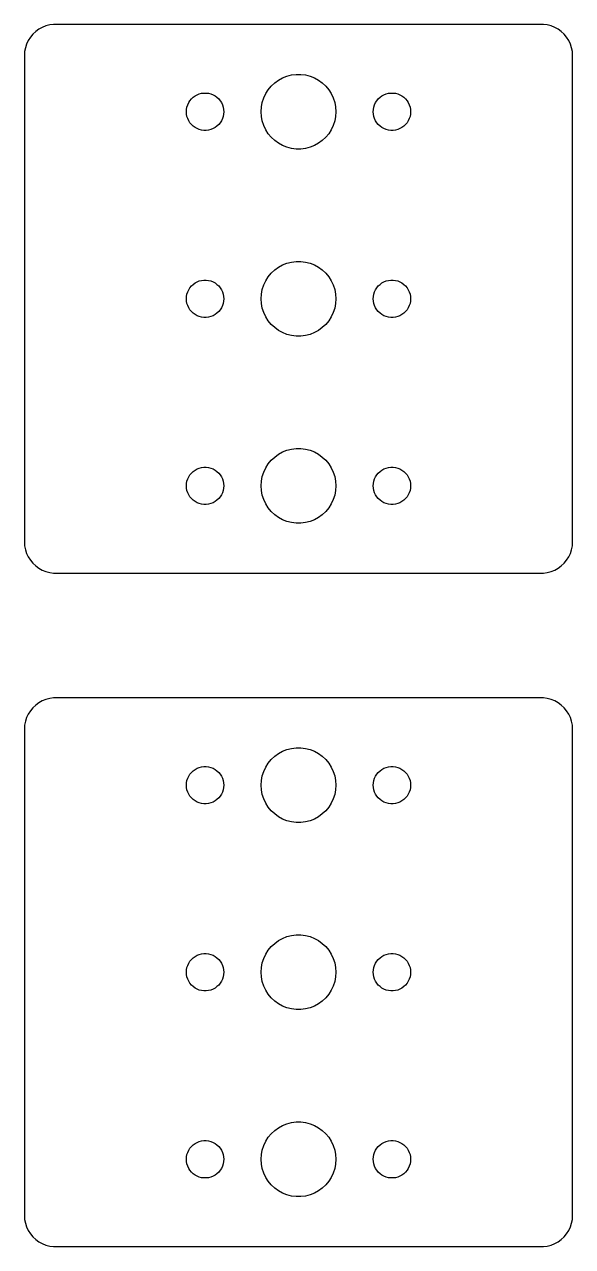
# Model space of a CAD drawing. Header units: metres. Extents: x -22 to 22, y -22 to 724.
# Drawn here: x -22 to 22, y 140 to 238 of the extents above; entities that cross this region are included whole.
import ezdxf

# ---------------------------------------------------------------- set-up
doc = ezdxf.new("R2010")
doc.units = ezdxf.units.M

msp = doc.modelspace()

# ---------------------------------------------------------------- linework, layer by layer
for p, q in [((-21.3224, 237.211), (-21.5225, 236.969)), ((-21.0936, 237.426), (-21.3224, 237.211)), ((-20.8396, 237.611), (-21.0936, 237.426)), ((-20.5644, 237.762), (-20.8396, 237.611)), ((-20.2725, 237.878), (-20.5644, 237.762)), ((-19.9684, 237.956), (-20.2725, 237.878)), ((-19.657, 237.995), (-19.9684, 237.956)), ((19.657, 237.995), (-19.657, 237.995)), ((19.9684, 237.956), (19.657, 237.995)), ((20.2725, 237.878), (19.9684, 237.956)), ((20.5644, 237.762), (20.2725, 237.878)), ((20.8396, 237.611), (20.5644, 237.762)), ((21.0936, 237.426), (20.8396, 237.611)), ((21.3224, 237.211), (21.0936, 237.426)), ((21.5225, 236.969), (21.3224, 237.211)), ((-21.8244, 236.42), (-21.9214, 236.122)), ((-21.6908, 236.704), (-21.8244, 236.42)), ((-21.5225, 236.969), (-21.6908, 236.704)), ((21.6908, 236.704), (21.5225, 236.969)), ((21.8244, 236.42), (21.6908, 236.704)), ((21.9214, 236.122), (21.8244, 236.42)), ((-21.9803, 235.813), (-22, 235.5)), ((-22, 235.5), (-22, 196.5)), ((-21.9214, 236.122), (-21.9803, 235.813)), ((21.9803, 235.813), (21.9214, 236.122)), ((22, 235.5), (21.9803, 235.813)), ((22, 196.5), (22, 235.5)), ((-2.1869, 233.054), (-1.91226, 233.312)), ((-1.91226, 233.312), (-1.60747, 233.533)), ((-1.60747, 233.533), (-1.27733, 233.714)), ((-1.27733, 233.714), (-0.927048, 233.853)), ((-0.927048, 233.853), (-0.562134, 233.947)), ((-0.562134, 233.947), (-0.18837, 233.994)), ((-0.18837, 233.994), (0.18837, 233.994)), ((0.18837, 233.994), (0.562134, 233.947)), ((0.562134, 233.947), (0.927048, 233.853)), ((0.927048, 233.853), (1.27733, 233.714)), ((1.27733, 233.714), (1.60747, 233.533)), ((1.60747, 233.533), (1.91226, 233.312)), ((1.91226, 233.312), (2.1869, 233.054)), ((-8.45613, 232.156), (-8.30373, 232.266)), ((-8.30373, 232.266), (-8.13866, 232.357)), ((-8.13866, 232.357), (-7.96352, 232.427)), ((-7.96352, 232.427), (-7.78107, 232.473)), ((-7.78107, 232.473), (-7.59418, 232.497)), ((-7.59418, 232.497), (-7.40581, 232.497)), ((-7.40581, 232.497), (-7.21892, 232.473)), ((-7.21892, 232.473), (-7.03647, 232.427)), ((-7.03647, 232.427), (-6.86133, 232.357)), ((-6.86133, 232.357), (-6.69626, 232.266)), ((-6.69626, 232.266), (-6.54385, 232.156)), ((-2.78932, 232.104), (-2.62891, 232.445)), ((-2.62891, 232.445), (-2.42705, 232.763)), ((-2.42705, 232.763), (-2.1869, 233.054)), ((2.1869, 233.054), (2.42705, 232.763)), ((2.42705, 232.763), (2.62891, 232.445)), ((2.62891, 232.445), (2.78932, 232.104)), ((6.54385, 232.156), (6.69626, 232.266)), ((6.69626, 232.266), (6.86133, 232.357)), ((6.86133, 232.357), (7.03647, 232.427)), ((7.03647, 232.427), (7.21892, 232.473)), ((7.21892, 232.473), (7.40581, 232.497)), ((7.40581, 232.497), (7.59418, 232.497)), ((7.59418, 232.497), (7.78107, 232.473)), ((7.78107, 232.473), (7.96352, 232.427)), ((7.96352, 232.427), (8.13866, 232.357)), ((8.13866, 232.357), (8.30373, 232.266)), ((8.30373, 232.266), (8.45613, 232.156)), ((-8.98816, 231.188), (-8.95287, 231.373)), ((-8.95287, 231.373), (-8.89465, 231.552)), ((-8.89465, 231.552), (-8.81445, 231.723)), ((-8.81445, 231.723), (-8.71352, 231.882)), ((-8.71352, 231.882), (-8.59344, 232.027)), ((-8.59344, 232.027), (-8.45613, 232.156)), ((-6.54385, 232.156), (-6.40654, 232.027)), ((-6.40654, 232.027), (-6.28647, 231.882)), ((-6.28647, 231.882), (-6.18553, 231.723)), ((-6.18553, 231.723), (-6.10533, 231.552)), ((-6.10533, 231.552), (-6.04712, 231.373)), ((-6.04712, 231.373), (-6.01183, 231.188)), ((-3, 231), (-2.97633, 231.376)), ((-2.97633, 231.376), (-2.90575, 231.746)), ((-2.90575, 231.746), (-2.78932, 232.104)), ((2.78932, 232.104), (2.90575, 231.746)), ((2.90575, 231.746), (2.97633, 231.376)), ((2.97633, 231.376), (3, 231)), ((6.01183, 231.188), (6.04712, 231.373)), ((6.04712, 231.373), (6.10533, 231.552)), ((6.10533, 231.552), (6.18553, 231.723)), ((6.18553, 231.723), (6.28647, 231.882)), ((6.28647, 231.882), (6.40654, 232.027)), ((6.40654, 232.027), (6.54385, 232.156)), ((8.45613, 232.156), (8.59344, 232.027)), ((8.59344, 232.027), (8.71352, 231.882)), ((8.71352, 231.882), (8.81445, 231.723)), ((8.81445, 231.723), (8.89465, 231.552)), ((8.89465, 231.552), (8.95287, 231.373)), ((8.95287, 231.373), (8.98816, 231.188)), ((-9, 231), (-8.98816, 231.188)), ((-8.98816, 230.812), (-9, 231)), ((-8.95287, 230.627), (-8.98816, 230.812)), ((-8.89465, 230.448), (-8.95287, 230.627)), ((-8.81445, 230.277), (-8.89465, 230.448)), ((-8.71352, 230.118), (-8.81445, 230.277)), ((-6.18553, 230.277), (-6.28647, 230.118)), ((-6.10533, 230.448), (-6.18553, 230.277)), ((-6.04712, 230.627), (-6.10533, 230.448)), ((-6.01183, 230.812), (-6.04712, 230.627)), ((-6.01183, 231.188), (-6, 231)), ((-6, 231), (-6.01183, 230.812)), ((-2.97633, 230.624), (-3, 231)), ((-2.90575, 230.254), (-2.97633, 230.624)), ((2.97633, 230.624), (2.90575, 230.254)), ((3, 231), (2.97633, 230.624)), ((6, 231), (6.01183, 231.188)), ((6.01183, 230.812), (6, 231)), ((6.04712, 230.627), (6.01183, 230.812)), ((6.10533, 230.448), (6.04712, 230.627)), ((6.18553, 230.277), (6.10533, 230.448)), ((6.28647, 230.118), (6.18553, 230.277)), ((8.81445, 230.277), (8.71352, 230.118)), ((8.89465, 230.448), (8.81445, 230.277)), ((8.95287, 230.627), (8.89465, 230.448)), ((8.98816, 230.812), (8.95287, 230.627)), ((8.98816, 231.188), (9, 231)), ((9, 231), (8.98816, 230.812)), ((-8.59344, 229.973), (-8.71352, 230.118)), ((-8.45613, 229.844), (-8.59344, 229.973)), ((-8.30373, 229.734), (-8.45613, 229.844)), ((-8.13866, 229.643), (-8.30373, 229.734)), ((-7.96352, 229.573), (-8.13866, 229.643)), ((-7.78107, 229.527), (-7.96352, 229.573)), ((-7.59418, 229.503), (-7.78107, 229.527)), ((-7.40581, 229.503), (-7.59418, 229.503)), ((-7.21892, 229.527), (-7.40581, 229.503)), ((-7.03647, 229.573), (-7.21892, 229.527)), ((-6.86133, 229.643), (-7.03647, 229.573)), ((-6.69626, 229.734), (-6.86133, 229.643)), ((-6.54385, 229.844), (-6.69626, 229.734)), ((-6.40654, 229.973), (-6.54385, 229.844)), ((-6.28647, 230.118), (-6.40654, 229.973)), ((-2.78932, 229.896), (-2.90575, 230.254)), ((-2.62891, 229.555), (-2.78932, 229.896)), ((-2.42705, 229.237), (-2.62891, 229.555)), ((2.62891, 229.555), (2.42705, 229.237)), ((2.78932, 229.896), (2.62891, 229.555)), ((2.90575, 230.254), (2.78932, 229.896)), ((6.40654, 229.973), (6.28647, 230.118)), ((6.54385, 229.844), (6.40654, 229.973)), ((6.69626, 229.734), (6.54385, 229.844)), ((6.86133, 229.643), (6.69626, 229.734)), ((7.03647, 229.573), (6.86133, 229.643)), ((7.21892, 229.527), (7.03647, 229.573)), ((7.40581, 229.503), (7.21892, 229.527)), ((7.59418, 229.503), (7.40581, 229.503)), ((7.78107, 229.527), (7.59418, 229.503)), ((7.96352, 229.573), (7.78107, 229.527)), ((8.13866, 229.643), (7.96352, 229.573)), ((8.30373, 229.734), (8.13866, 229.643)), ((8.45613, 229.844), (8.30373, 229.734)), ((8.59344, 229.973), (8.45613, 229.844)), ((8.71352, 230.118), (8.59344, 229.973)), ((-2.1869, 228.946), (-2.42705, 229.237)), ((-1.91226, 228.688), (-2.1869, 228.946)), ((-1.60747, 228.467), (-1.91226, 228.688)), ((-1.27733, 228.286), (-1.60747, 228.467)), ((1.60747, 228.467), (1.27733, 228.286)), ((1.91226, 228.688), (1.60747, 228.467)), ((2.1869, 228.946), (1.91226, 228.688)), ((2.42705, 229.237), (2.1869, 228.946)), ((-0.927048, 228.147), (-1.27733, 228.286)), ((-0.562134, 228.053), (-0.927048, 228.147)), ((-0.18837, 228.006), (-0.562134, 228.053)), ((0.18837, 228.006), (-0.18837, 228.006)), ((0.562134, 228.053), (0.18837, 228.006)), ((0.927048, 228.147), (0.562134, 228.053)), ((1.27733, 228.286), (0.927048, 228.147)), ((-1.91226, 218.312), (-1.60747, 218.533)), ((-1.60747, 218.533), (-1.27733, 218.714)), ((-1.27733, 218.714), (-0.927048, 218.853)), ((-0.927048, 218.853), (-0.562134, 218.947)), ((-0.562134, 218.947), (-0.18837, 218.994)), ((-0.18837, 218.994), (0.18837, 218.994)), ((0.18837, 218.994), (0.562134, 218.947)), ((0.562134, 218.947), (0.927048, 218.853)), ((0.927048, 218.853), (1.27733, 218.714)), ((1.27733, 218.714), (1.60747, 218.533)), ((1.60747, 218.533), (1.91226, 218.312)), ((-2.62891, 217.445), (-2.42705, 217.763)), ((-2.42705, 217.763), (-2.1869, 218.054)), ((-2.1869, 218.054), (-1.91226, 218.312)), ((1.91226, 218.312), (2.1869, 218.054)), ((2.1869, 218.054), (2.42705, 217.763)), ((2.42705, 217.763), (2.62891, 217.445)), ((-8.89465, 216.552), (-8.81445, 216.723)), ((-8.81445, 216.723), (-8.71352, 216.882)), ((-8.71352, 216.882), (-8.59344, 217.027)), ((-8.59344, 217.027), (-8.45613, 217.156)), ((-8.45613, 217.156), (-8.30373, 217.266)), ((-8.30373, 217.266), (-8.13866, 217.357)), ((-8.13866, 217.357), (-7.96352, 217.427)), ((-7.96352, 217.427), (-7.78107, 217.473)), ((-7.78107, 217.473), (-7.59418, 217.497)), ((-7.59418, 217.497), (-7.40581, 217.497)), ((-7.40581, 217.497), (-7.21892, 217.473)), ((-7.21892, 217.473), (-7.03647, 217.427)), ((-7.03647, 217.427), (-6.86133, 217.357)), ((-6.86133, 217.357), (-6.69626, 217.266)), ((-6.69626, 217.266), (-6.54385, 217.156)), ((-6.54385, 217.156), (-6.40654, 217.027)), ((-6.40654, 217.027), (-6.28647, 216.882)), ((-6.28647, 216.882), (-6.18553, 216.723)), ((-6.18553, 216.723), (-6.10533, 216.552)), ((-2.97633, 216.376), (-2.90575, 216.746)), ((-2.90575, 216.746), (-2.78932, 217.104)), ((-2.78932, 217.104), (-2.62891, 217.445)), ((2.62891, 217.445), (2.78932, 217.104)), ((2.78932, 217.104), (2.90575, 216.746)), ((2.90575, 216.746), (2.97633, 216.376)), ((6.10533, 216.552), (6.18553, 216.723)), ((6.18553, 216.723), (6.28647, 216.882)), ((6.28647, 216.882), (6.40654, 217.027)), ((6.40654, 217.027), (6.54385, 217.156)), ((6.54385, 217.156), (6.69626, 217.266)), ((6.69626, 217.266), (6.86133, 217.357)), ((6.86133, 217.357), (7.03647, 217.427)), ((7.03647, 217.427), (7.21892, 217.473)), ((7.21892, 217.473), (7.40581, 217.497)), ((7.40581, 217.497), (7.59418, 217.497)), ((7.59418, 217.497), (7.78107, 217.473)), ((7.78107, 217.473), (7.96352, 217.427)), ((7.96352, 217.427), (8.13866, 217.357)), ((8.13866, 217.357), (8.30373, 217.266)), ((8.30373, 217.266), (8.45613, 217.156)), ((8.45613, 217.156), (8.59344, 217.027)), ((8.59344, 217.027), (8.71352, 216.882)), ((8.71352, 216.882), (8.81445, 216.723)), ((8.81445, 216.723), (8.89465, 216.552)), ((-9, 216), (-8.98816, 216.188)), ((-8.98816, 215.812), (-9, 216)), ((-8.98816, 216.188), (-8.95287, 216.373)), ((-8.95287, 215.627), (-8.98816, 215.812)), ((-8.95287, 216.373), (-8.89465, 216.552)), ((-8.89465, 215.448), (-8.95287, 215.627)), ((-6.10533, 216.552), (-6.04712, 216.373)), ((-6.04712, 215.627), (-6.10533, 215.448)), ((-6.04712, 216.373), (-6.01183, 216.188)), ((-6.01183, 215.812), (-6.04712, 215.627)), ((-6.01183, 216.188), (-6, 216)), ((-6, 216), (-6.01183, 215.812)), ((-3, 216), (-2.97633, 216.376)), ((-2.97633, 215.624), (-3, 216)), ((-2.90575, 215.254), (-2.97633, 215.624)), ((2.97633, 215.624), (2.90575, 215.254)), ((2.97633, 216.376), (3, 216)), ((3, 216), (2.97633, 215.624)), ((6, 216), (6.01183, 216.188)), ((6.01183, 215.812), (6, 216)), ((6.01183, 216.188), (6.04712, 216.373)), ((6.04712, 215.627), (6.01183, 215.812)), ((6.04712, 216.373), (6.10533, 216.552)), ((6.10533, 215.448), (6.04712, 215.627)), ((8.89465, 216.552), (8.95287, 216.373)), ((8.95287, 215.627), (8.89465, 215.448)), ((8.95287, 216.373), (8.98816, 216.188)), ((8.98816, 215.812), (8.95287, 215.627)), ((8.98816, 216.188), (9, 216)), ((9, 216), (8.98816, 215.812)), ((-8.81445, 215.277), (-8.89465, 215.448)), ((-8.71352, 215.118), (-8.81445, 215.277)), ((-8.59344, 214.973), (-8.71352, 215.118)), ((-8.45613, 214.844), (-8.59344, 214.973)), ((-8.30373, 214.734), (-8.45613, 214.844)), ((-8.13866, 214.643), (-8.30373, 214.734)), ((-7.96352, 214.573), (-8.13866, 214.643)), ((-6.86133, 214.643), (-7.03647, 214.573)), ((-6.69626, 214.734), (-6.86133, 214.643)), ((-6.54385, 214.844), (-6.69626, 214.734)), ((-6.40654, 214.973), (-6.54385, 214.844)), ((-6.28647, 215.118), (-6.40654, 214.973)), ((-6.18553, 215.277), (-6.28647, 215.118)), ((-6.10533, 215.448), (-6.18553, 215.277)), ((-2.78932, 214.896), (-2.90575, 215.254)), ((-2.62891, 214.555), (-2.78932, 214.896)), ((2.78932, 214.896), (2.62891, 214.555)), ((2.90575, 215.254), (2.78932, 214.896)), ((6.18553, 215.277), (6.10533, 215.448)), ((6.28647, 215.118), (6.18553, 215.277)), ((6.40654, 214.973), (6.28647, 215.118)), ((6.54385, 214.844), (6.40654, 214.973)), ((6.69626, 214.734), (6.54385, 214.844)), ((6.86133, 214.643), (6.69626, 214.734)), ((7.03647, 214.573), (6.86133, 214.643)), ((8.13866, 214.643), (7.96352, 214.573)), ((8.30373, 214.734), (8.13866, 214.643)), ((8.45613, 214.844), (8.30373, 214.734)), ((8.59344, 214.973), (8.45613, 214.844)), ((8.71352, 215.118), (8.59344, 214.973)), ((8.81445, 215.277), (8.71352, 215.118)), ((8.89465, 215.448), (8.81445, 215.277)), ((-7.78107, 214.527), (-7.96352, 214.573)), ((-7.59418, 214.503), (-7.78107, 214.527)), ((-7.40581, 214.503), (-7.59418, 214.503)), ((-7.21892, 214.527), (-7.40581, 214.503)), ((-7.03647, 214.573), (-7.21892, 214.527)), ((-2.42705, 214.237), (-2.62891, 214.555)), ((-2.1869, 213.946), (-2.42705, 214.237)), ((-1.91226, 213.688), (-2.1869, 213.946)), ((-1.60747, 213.467), (-1.91226, 213.688)), ((1.91226, 213.688), (1.60747, 213.467)), ((2.1869, 213.946), (1.91226, 213.688)), ((2.42705, 214.237), (2.1869, 213.946)), ((2.62891, 214.555), (2.42705, 214.237)), ((7.21892, 214.527), (7.03647, 214.573)), ((7.40581, 214.503), (7.21892, 214.527)), ((7.59418, 214.503), (7.40581, 214.503)), ((7.78107, 214.527), (7.59418, 214.503)), ((7.96352, 214.573), (7.78107, 214.527)), ((-1.27733, 213.286), (-1.60747, 213.467)), ((-0.927048, 213.147), (-1.27733, 213.286)), ((-0.562134, 213.053), (-0.927048, 213.147)), ((-0.18837, 213.006), (-0.562134, 213.053)), ((0.18837, 213.006), (-0.18837, 213.006)), ((0.562134, 213.053), (0.18837, 213.006)), ((0.927048, 213.147), (0.562134, 213.053)), ((1.27733, 213.286), (0.927048, 213.147)), ((1.60747, 213.467), (1.27733, 213.286)), ((-1.27733, 203.714), (-0.927048, 203.853)), ((-0.927048, 203.853), (-0.562134, 203.947)), ((-0.562134, 203.947), (-0.18837, 203.994)), ((-0.18837, 203.994), (0.18837, 203.994)), ((0.18837, 203.994), (0.562134, 203.947)), ((0.562134, 203.947), (0.927048, 203.853)), ((0.927048, 203.853), (1.27733, 203.714)), ((-2.42705, 202.763), (-2.1869, 203.054)), ((-2.1869, 203.054), (-1.91226, 203.312)), ((-1.91226, 203.312), (-1.60747, 203.533)), ((-1.60747, 203.533), (-1.27733, 203.714)), ((1.27733, 203.714), (1.60747, 203.533)), ((1.60747, 203.533), (1.91226, 203.312)), ((1.91226, 203.312), (2.1869, 203.054)), ((2.1869, 203.054), (2.42705, 202.763)), ((-8.81445, 201.723), (-8.71352, 201.882)), ((-8.71352, 201.882), (-8.59344, 202.027)), ((-8.59344, 202.027), (-8.45613, 202.156)), ((-8.45613, 202.156), (-8.30373, 202.266)), ((-8.30373, 202.266), (-8.13866, 202.357)), ((-8.13866, 202.357), (-7.96352, 202.427)), ((-7.96352, 202.427), (-7.78107, 202.473)), ((-7.78107, 202.473), (-7.59418, 202.497)), ((-7.59418, 202.497), (-7.40581, 202.497)), ((-7.40581, 202.497), (-7.21892, 202.473)), ((-7.21892, 202.473), (-7.03647, 202.427)), ((-7.03647, 202.427), (-6.86133, 202.357)), ((-6.86133, 202.357), (-6.69626, 202.266)), ((-6.69626, 202.266), (-6.54385, 202.156)), ((-6.54385, 202.156), (-6.40654, 202.027)), ((-6.40654, 202.027), (-6.28647, 201.882)), ((-6.28647, 201.882), (-6.18553, 201.723)), ((-2.90575, 201.746), (-2.78932, 202.104)), ((-2.78932, 202.104), (-2.62891, 202.445)), ((-2.62891, 202.445), (-2.42705, 202.763)), ((2.42705, 202.763), (2.62891, 202.445)), ((2.62891, 202.445), (2.78932, 202.104)), ((2.78932, 202.104), (2.90575, 201.746)), ((6.18553, 201.723), (6.28647, 201.882)), ((6.28647, 201.882), (6.40654, 202.027)), ((6.40654, 202.027), (6.54385, 202.156)), ((6.54385, 202.156), (6.69626, 202.266)), ((6.69626, 202.266), (6.86133, 202.357)), ((6.86133, 202.357), (7.03647, 202.427)), ((7.03647, 202.427), (7.21892, 202.473)), ((7.21892, 202.473), (7.40581, 202.497)), ((7.40581, 202.497), (7.59418, 202.497)), ((7.59418, 202.497), (7.78107, 202.473)), ((7.78107, 202.473), (7.96352, 202.427)), ((7.96352, 202.427), (8.13866, 202.357)), ((8.13866, 202.357), (8.30373, 202.266)), ((8.30373, 202.266), (8.45613, 202.156)), ((8.45613, 202.156), (8.59344, 202.027)), ((8.59344, 202.027), (8.71352, 201.882)), ((8.71352, 201.882), (8.81445, 201.723)), ((-9, 201), (-8.98816, 201.188)), ((-8.98816, 200.812), (-9, 201)), ((-8.98816, 201.188), (-8.95287, 201.373)), ((-8.95287, 201.373), (-8.89465, 201.552)), ((-8.89465, 201.552), (-8.81445, 201.723)), ((-6.18553, 201.723), (-6.10533, 201.552)), ((-6.10533, 201.552), (-6.04712, 201.373)), ((-6.04712, 201.373), (-6.01183, 201.188)), ((-6.01183, 201.188), (-6, 201)), ((-6, 201), (-6.01183, 200.812)), ((-3, 201), (-2.97633, 201.376)), ((-2.97633, 200.624), (-3, 201)), ((-2.97633, 201.376), (-2.90575, 201.746)), ((2.90575, 201.746), (2.97633, 201.376)), ((2.97633, 201.376), (3, 201)), ((3, 201), (2.97633, 200.624)), ((6, 201), (6.01183, 201.188)), ((6.01183, 200.812), (6, 201)), ((6.01183, 201.188), (6.04712, 201.373)), ((6.04712, 201.373), (6.10533, 201.552)), ((6.10533, 201.552), (6.18553, 201.723)), ((8.81445, 201.723), (8.89465, 201.552)), ((8.89465, 201.552), (8.95287, 201.373)), ((8.95287, 201.373), (8.98816, 201.188)), ((8.98816, 201.188), (9, 201)), ((9, 201), (8.98816, 200.812)), ((-8.95287, 200.627), (-8.98816, 200.812)), ((-8.89465, 200.448), (-8.95287, 200.627)), ((-8.81445, 200.277), (-8.89465, 200.448)), ((-8.71352, 200.118), (-8.81445, 200.277)), ((-8.59344, 199.973), (-8.71352, 200.118)), ((-8.45613, 199.844), (-8.59344, 199.973)), ((-6.40654, 199.973), (-6.54385, 199.844)), ((-6.28647, 200.118), (-6.40654, 199.973)), ((-6.18553, 200.277), (-6.28647, 200.118)), ((-6.10533, 200.448), (-6.18553, 200.277)), ((-6.04712, 200.627), (-6.10533, 200.448)), ((-6.01183, 200.812), (-6.04712, 200.627)), ((-2.90575, 200.254), (-2.97633, 200.624)), ((-2.78932, 199.896), (-2.90575, 200.254)), ((2.90575, 200.254), (2.78932, 199.896)), ((2.97633, 200.624), (2.90575, 200.254)), ((6.04712, 200.627), (6.01183, 200.812)), ((6.10533, 200.448), (6.04712, 200.627)), ((6.18553, 200.277), (6.10533, 200.448)), ((6.28647, 200.118), (6.18553, 200.277)), ((6.40654, 199.973), (6.28647, 200.118)), ((6.54385, 199.844), (6.40654, 199.973)), ((8.59344, 199.973), (8.45613, 199.844)), ((8.71352, 200.118), (8.59344, 199.973)), ((8.81445, 200.277), (8.71352, 200.118)), ((8.89465, 200.448), (8.81445, 200.277)), ((8.95287, 200.627), (8.89465, 200.448)), ((8.98816, 200.812), (8.95287, 200.627)), ((-8.30373, 199.734), (-8.45613, 199.844)), ((-8.13866, 199.643), (-8.30373, 199.734)), ((-7.96352, 199.573), (-8.13866, 199.643)), ((-7.78107, 199.527), (-7.96352, 199.573)), ((-7.59418, 199.503), (-7.78107, 199.527)), ((-7.40581, 199.503), (-7.59418, 199.503)), ((-7.21892, 199.527), (-7.40581, 199.503)), ((-7.03647, 199.573), (-7.21892, 199.527)), ((-6.86133, 199.643), (-7.03647, 199.573)), ((-6.69626, 199.734), (-6.86133, 199.643)), ((-6.54385, 199.844), (-6.69626, 199.734)), ((-2.62891, 199.555), (-2.78932, 199.896)), ((-2.42705, 199.237), (-2.62891, 199.555)), ((-2.1869, 198.946), (-2.42705, 199.237)), ((-1.91226, 198.688), (-2.1869, 198.946)), ((2.1869, 198.946), (1.91226, 198.688)), ((2.42705, 199.237), (2.1869, 198.946)), ((2.62891, 199.555), (2.42705, 199.237)), ((2.78932, 199.896), (2.62891, 199.555)), ((6.69626, 199.734), (6.54385, 199.844)), ((6.86133, 199.643), (6.69626, 199.734)), ((7.03647, 199.573), (6.86133, 199.643)), ((7.21892, 199.527), (7.03647, 199.573)), ((7.40581, 199.503), (7.21892, 199.527)), ((7.59418, 199.503), (7.40581, 199.503)), ((7.78107, 199.527), (7.59418, 199.503)), ((7.96352, 199.573), (7.78107, 199.527)), ((8.13866, 199.643), (7.96352, 199.573)), ((8.30373, 199.734), (8.13866, 199.643)), ((8.45613, 199.844), (8.30373, 199.734)), ((-1.60747, 198.467), (-1.91226, 198.688)), ((-1.27733, 198.286), (-1.60747, 198.467)), ((-0.927048, 198.147), (-1.27733, 198.286)), ((-0.562134, 198.053), (-0.927048, 198.147)), ((-0.18837, 198.006), (-0.562134, 198.053)), ((0.18837, 198.006), (-0.18837, 198.006)), ((0.562134, 198.053), (0.18837, 198.006)), ((0.927048, 198.147), (0.562134, 198.053)), ((1.27733, 198.286), (0.927048, 198.147)), ((1.60747, 198.467), (1.27733, 198.286)), ((1.91226, 198.688), (1.60747, 198.467)), ((-22, 196.5), (-21.9803, 196.187)), ((-21.9803, 196.187), (-21.9214, 195.878)), ((21.9214, 195.878), (21.9803, 196.187)), ((21.9803, 196.187), (22, 196.5)), ((-21.9214, 195.878), (-21.8244, 195.58)), ((-21.8244, 195.58), (-21.6908, 195.296)), ((-21.6908, 195.296), (-21.5225, 195.031)), ((-21.5225, 195.031), (-21.3224, 194.789)), ((21.3224, 194.789), (21.5225, 195.031)), ((21.5225, 195.031), (21.6908, 195.296)), ((21.6908, 195.296), (21.8244, 195.58)), ((21.8244, 195.58), (21.9214, 195.878)), ((-21.3224, 194.789), (-21.0936, 194.574)), ((-21.0936, 194.574), (-20.8396, 194.389)), ((-20.8396, 194.389), (-20.5644, 194.238)), ((-20.5644, 194.238), (-20.2725, 194.122)), ((-20.2725, 194.122), (-19.9684, 194.044)), ((-19.9684, 194.044), (-19.657, 194.005)), ((19.657, 194.005), (19.9684, 194.044)), ((19.9684, 194.044), (20.2725, 194.122)), ((20.2725, 194.122), (20.5644, 194.238)), ((20.5644, 194.238), (20.8396, 194.389)), ((20.8396, 194.389), (21.0936, 194.574)), ((21.0936, 194.574), (21.3224, 194.789)), ((-19.657, 194.005), (19.657, 194.005)), ((-21.0936, 183.426), (-21.3224, 183.211)), ((-20.8396, 183.611), (-21.0936, 183.426)), ((-20.5644, 183.762), (-20.8396, 183.611)), ((-20.2725, 183.878), (-20.5644, 183.762)), ((-19.9684, 183.956), (-20.2725, 183.878)), ((-19.657, 183.995), (-19.9684, 183.956)), ((19.657, 183.995), (-19.657, 183.995)), ((19.9684, 183.956), (19.657, 183.995)), ((20.2725, 183.878), (19.9684, 183.956)), ((20.5644, 183.762), (20.2725, 183.878)), ((20.8396, 183.611), (20.5644, 183.762)), ((21.0936, 183.426), (20.8396, 183.611)), ((21.3224, 183.211), (21.0936, 183.426)), ((-21.8244, 182.42), (-21.9214, 182.122)), ((-21.6908, 182.704), (-21.8244, 182.42)), ((-21.5225, 182.969), (-21.6908, 182.704)), ((-21.3224, 183.211), (-21.5225, 182.969)), ((21.5225, 182.969), (21.3224, 183.211)), ((21.6908, 182.704), (21.5225, 182.969)), ((21.8244, 182.42), (21.6908, 182.704)), ((21.9214, 182.122), (21.8244, 182.42)), ((-21.9803, 181.813), (-22, 181.5)), ((-22, 181.5), (-22, 142.5)), ((-21.9214, 182.122), (-21.9803, 181.813)), ((21.9803, 181.813), (21.9214, 182.122)), ((22, 181.5), (21.9803, 181.813)), ((22, 142.5), (22, 181.5)), ((-1.91226, 179.312), (-1.60747, 179.533)), ((-1.60747, 179.533), (-1.27733, 179.714)), ((-1.27733, 179.714), (-0.927048, 179.853)), ((-0.927048, 179.853), (-0.562134, 179.947)), ((-0.562134, 179.947), (-0.18837, 179.994)), ((-0.18837, 179.994), (0.18837, 179.994)), ((0.18837, 179.994), (0.562134, 179.947)), ((0.562134, 179.947), (0.927048, 179.853)), ((0.927048, 179.853), (1.27733, 179.714)), ((1.27733, 179.714), (1.60747, 179.533)), ((1.60747, 179.533), (1.91226, 179.312)), ((-8.30373, 178.266), (-8.13866, 178.357)), ((-8.13866, 178.357), (-7.96352, 178.427)), ((-7.96352, 178.427), (-7.78107, 178.473)), ((-7.78107, 178.473), (-7.59418, 178.497)), ((-7.59418, 178.497), (-7.40581, 178.497)), ((-7.40581, 178.497), (-7.21892, 178.473)), ((-7.21892, 178.473), (-7.03647, 178.427)), ((-7.03647, 178.427), (-6.86133, 178.357)), ((-6.86133, 178.357), (-6.69626, 178.266)), ((-2.78932, 178.104), (-2.62891, 178.445)), ((-2.62891, 178.445), (-2.42705, 178.763)), ((-2.42705, 178.763), (-2.1869, 179.054)), ((-2.1869, 179.054), (-1.91226, 179.312)), ((1.91226, 179.312), (2.1869, 179.054)), ((2.1869, 179.054), (2.42705, 178.763)), ((2.42705, 178.763), (2.62891, 178.445)), ((2.62891, 178.445), (2.78932, 178.104)), ((6.69626, 178.266), (6.86133, 178.357)), ((6.86133, 178.357), (7.03647, 178.427)), ((7.03647, 178.427), (7.21892, 178.473)), ((7.21892, 178.473), (7.40581, 178.497)), ((7.40581, 178.497), (7.59418, 178.497)), ((7.59418, 178.497), (7.78107, 178.473)), ((7.78107, 178.473), (7.96352, 178.427)), ((7.96352, 178.427), (8.13866, 178.357)), ((8.13866, 178.357), (8.30373, 178.266)), ((-8.98816, 177.188), (-8.95287, 177.373)), ((-8.95287, 177.373), (-8.89465, 177.552)), ((-8.89465, 177.552), (-8.81445, 177.723)), ((-8.81445, 177.723), (-8.71352, 177.882)), ((-8.71352, 177.882), (-8.59344, 178.027)), ((-8.59344, 178.027), (-8.45613, 178.156)), ((-8.45613, 178.156), (-8.30373, 178.266)), ((-6.69626, 178.266), (-6.54385, 178.156)), ((-6.54385, 178.156), (-6.40654, 178.027)), ((-6.40654, 178.027), (-6.28647, 177.882)), ((-6.28647, 177.882), (-6.18553, 177.723)), ((-6.18553, 177.723), (-6.10533, 177.552)), ((-6.10533, 177.552), (-6.04712, 177.373)), ((-6.04712, 177.373), (-6.01183, 177.188)), ((-3, 177), (-2.97633, 177.376)), ((-2.97633, 177.376), (-2.90575, 177.746)), ((-2.90575, 177.746), (-2.78932, 178.104)), ((2.78932, 178.104), (2.90575, 177.746)), ((2.90575, 177.746), (2.97633, 177.376)), ((2.97633, 177.376), (3, 177)), ((6.01183, 177.188), (6.04712, 177.373)), ((6.04712, 177.373), (6.10533, 177.552)), ((6.10533, 177.552), (6.18553, 177.723)), ((6.18553, 177.723), (6.28647, 177.882)), ((6.28647, 177.882), (6.40654, 178.027)), ((6.40654, 178.027), (6.54385, 178.156)), ((6.54385, 178.156), (6.69626, 178.266)), ((8.30373, 178.266), (8.45613, 178.156)), ((8.45613, 178.156), (8.59344, 178.027)), ((8.59344, 178.027), (8.71352, 177.882)), ((8.71352, 177.882), (8.81445, 177.723)), ((8.81445, 177.723), (8.89465, 177.552)), ((8.89465, 177.552), (8.95287, 177.373)), ((8.95287, 177.373), (8.98816, 177.188)), ((-9, 177), (-8.98816, 177.188)), ((-8.98816, 176.812), (-9, 177)), ((-8.95287, 176.627), (-8.98816, 176.812)), ((-8.89465, 176.448), (-8.95287, 176.627)), ((-8.81445, 176.277), (-8.89465, 176.448)), ((-6.10533, 176.448), (-6.18553, 176.277)), ((-6.04712, 176.627), (-6.10533, 176.448)), ((-6.01183, 176.812), (-6.04712, 176.627)), ((-6.01183, 177.188), (-6, 177)), ((-6, 177), (-6.01183, 176.812)), ((-2.97633, 176.624), (-3, 177)), ((-2.90575, 176.254), (-2.97633, 176.624)), ((2.97633, 176.624), (2.90575, 176.254)), ((3, 177), (2.97633, 176.624)), ((6, 177), (6.01183, 177.188)), ((6.01183, 176.812), (6, 177)), ((6.04712, 176.627), (6.01183, 176.812)), ((6.10533, 176.448), (6.04712, 176.627)), ((6.18553, 176.277), (6.10533, 176.448)), ((8.89465, 176.448), (8.81445, 176.277)), ((8.95287, 176.627), (8.89465, 176.448)), ((8.98816, 176.812), (8.95287, 176.627)), ((8.98816, 177.188), (9, 177)), ((9, 177), (8.98816, 176.812)), ((-8.71352, 176.118), (-8.81445, 176.277)), ((-8.59344, 175.973), (-8.71352, 176.118)), ((-8.45613, 175.844), (-8.59344, 175.973)), ((-8.30373, 175.734), (-8.45613, 175.844)), ((-8.13866, 175.643), (-8.30373, 175.734)), ((-7.96352, 175.573), (-8.13866, 175.643)), ((-7.78107, 175.527), (-7.96352, 175.573)), ((-7.59418, 175.503), (-7.78107, 175.527)), ((-7.40581, 175.503), (-7.59418, 175.503)), ((-7.21892, 175.527), (-7.40581, 175.503)), ((-7.03647, 175.573), (-7.21892, 175.527)), ((-6.86133, 175.643), (-7.03647, 175.573)), ((-6.69626, 175.734), (-6.86133, 175.643)), ((-6.54385, 175.844), (-6.69626, 175.734)), ((-6.40654, 175.973), (-6.54385, 175.844)), ((-6.28647, 176.118), (-6.40654, 175.973)), ((-6.18553, 176.277), (-6.28647, 176.118)), ((-2.78932, 175.896), (-2.90575, 176.254)), ((-2.62891, 175.555), (-2.78932, 175.896)), ((-2.42705, 175.237), (-2.62891, 175.555)), ((2.62891, 175.555), (2.42705, 175.237)), ((2.78932, 175.896), (2.62891, 175.555)), ((2.90575, 176.254), (2.78932, 175.896)), ((6.28647, 176.118), (6.18553, 176.277)), ((6.40654, 175.973), (6.28647, 176.118)), ((6.54385, 175.844), (6.40654, 175.973)), ((6.69626, 175.734), (6.54385, 175.844)), ((6.86133, 175.643), (6.69626, 175.734)), ((7.03647, 175.573), (6.86133, 175.643)), ((7.21892, 175.527), (7.03647, 175.573)), ((7.40581, 175.503), (7.21892, 175.527)), ((7.59418, 175.503), (7.40581, 175.503)), ((7.78107, 175.527), (7.59418, 175.503)), ((7.96352, 175.573), (7.78107, 175.527)), ((8.13866, 175.643), (7.96352, 175.573)), ((8.30373, 175.734), (8.13866, 175.643)), ((8.45613, 175.844), (8.30373, 175.734)), ((8.59344, 175.973), (8.45613, 175.844)), ((8.71352, 176.118), (8.59344, 175.973)), ((8.81445, 176.277), (8.71352, 176.118)), ((-2.1869, 174.946), (-2.42705, 175.237)), ((-1.91226, 174.688), (-2.1869, 174.946)), ((-1.60747, 174.467), (-1.91226, 174.688)), ((-1.27733, 174.286), (-1.60747, 174.467)), ((1.60747, 174.467), (1.27733, 174.286)), ((1.91226, 174.688), (1.60747, 174.467)), ((2.1869, 174.946), (1.91226, 174.688)), ((2.42705, 175.237), (2.1869, 174.946)), ((-0.927048, 174.147), (-1.27733, 174.286)), ((-0.562134, 174.053), (-0.927048, 174.147)), ((-0.18837, 174.006), (-0.562134, 174.053)), ((0.18837, 174.006), (-0.18837, 174.006)), ((0.562134, 174.053), (0.18837, 174.006)), ((0.927048, 174.147), (0.562134, 174.053)), ((1.27733, 174.286), (0.927048, 174.147)), ((-1.60747, 164.533), (-1.27733, 164.714)), ((-1.27733, 164.714), (-0.927048, 164.853)), ((-0.927048, 164.853), (-0.562134, 164.947)), ((-0.562134, 164.947), (-0.18837, 164.994)), ((-0.18837, 164.994), (0.18837, 164.994)), ((0.18837, 164.994), (0.562134, 164.947)), ((0.562134, 164.947), (0.927048, 164.853)), ((0.927048, 164.853), (1.27733, 164.714)), ((1.27733, 164.714), (1.60747, 164.533)), ((-2.62891, 163.445), (-2.42705, 163.763)), ((-2.42705, 163.763), (-2.1869, 164.054)), ((-2.1869, 164.054), (-1.91226, 164.312)), ((-1.91226, 164.312), (-1.60747, 164.533)), ((1.60747, 164.533), (1.91226, 164.312)), ((1.91226, 164.312), (2.1869, 164.054)), ((2.1869, 164.054), (2.42705, 163.763)), ((2.42705, 163.763), (2.62891, 163.445)), ((-8.89465, 162.552), (-8.81445, 162.723)), ((-8.81445, 162.723), (-8.71352, 162.882)), ((-8.71352, 162.882), (-8.59344, 163.027)), ((-8.59344, 163.027), (-8.45613, 163.156)), ((-8.45613, 163.156), (-8.30373, 163.266)), ((-8.30373, 163.266), (-8.13866, 163.357)), ((-8.13866, 163.357), (-7.96352, 163.427)), ((-7.96352, 163.427), (-7.78107, 163.473)), ((-7.78107, 163.473), (-7.59418, 163.497)), ((-7.59418, 163.497), (-7.40581, 163.497)), ((-7.40581, 163.497), (-7.21892, 163.473)), ((-7.21892, 163.473), (-7.03647, 163.427)), ((-7.03647, 163.427), (-6.86133, 163.357)), ((-6.86133, 163.357), (-6.69626, 163.266)), ((-6.69626, 163.266), (-6.54385, 163.156)), ((-6.54385, 163.156), (-6.40654, 163.027)), ((-6.40654, 163.027), (-6.28647, 162.882)), ((-6.28647, 162.882), (-6.18553, 162.723)), ((-6.18553, 162.723), (-6.10533, 162.552)), ((-2.97633, 162.376), (-2.90575, 162.746)), ((-2.90575, 162.746), (-2.78932, 163.104)), ((-2.78932, 163.104), (-2.62891, 163.445)), ((2.62891, 163.445), (2.78932, 163.104)), ((2.78932, 163.104), (2.90575, 162.746)), ((2.90575, 162.746), (2.97633, 162.376)), ((6.10533, 162.552), (6.18553, 162.723)), ((6.18553, 162.723), (6.28647, 162.882)), ((6.28647, 162.882), (6.40654, 163.027)), ((6.40654, 163.027), (6.54385, 163.156)), ((6.54385, 163.156), (6.69626, 163.266)), ((6.69626, 163.266), (6.86133, 163.357)), ((6.86133, 163.357), (7.03647, 163.427)), ((7.03647, 163.427), (7.21892, 163.473)), ((7.21892, 163.473), (7.40581, 163.497)), ((7.40581, 163.497), (7.59418, 163.497)), ((7.59418, 163.497), (7.78107, 163.473)), ((7.78107, 163.473), (7.96352, 163.427)), ((7.96352, 163.427), (8.13866, 163.357)), ((8.13866, 163.357), (8.30373, 163.266)), ((8.30373, 163.266), (8.45613, 163.156)), ((8.45613, 163.156), (8.59344, 163.027)), ((8.59344, 163.027), (8.71352, 162.882)), ((8.71352, 162.882), (8.81445, 162.723)), ((8.81445, 162.723), (8.89465, 162.552)), ((-9, 162), (-8.98816, 162.188)), ((-8.98816, 161.812), (-9, 162)), ((-8.98816, 162.188), (-8.95287, 162.373)), ((-8.95287, 161.627), (-8.98816, 161.812)), ((-8.95287, 162.373), (-8.89465, 162.552)), ((-6.10533, 162.552), (-6.04712, 162.373)), ((-6.04712, 162.373), (-6.01183, 162.188)), ((-6.01183, 161.812), (-6.04712, 161.627)), ((-6.01183, 162.188), (-6, 162)), ((-6, 162), (-6.01183, 161.812)), ((-3, 162), (-2.97633, 162.376)), ((-2.97633, 161.624), (-3, 162)), ((2.97633, 162.376), (3, 162)), ((3, 162), (2.97633, 161.624)), ((6, 162), (6.01183, 162.188)), ((6.01183, 161.812), (6, 162)), ((6.01183, 162.188), (6.04712, 162.373)), ((6.04712, 161.627), (6.01183, 161.812)), ((6.04712, 162.373), (6.10533, 162.552)), ((8.89465, 162.552), (8.95287, 162.373)), ((8.95287, 162.373), (8.98816, 162.188)), ((8.98816, 161.812), (8.95287, 161.627)), ((8.98816, 162.188), (9, 162)), ((9, 162), (8.98816, 161.812)), ((-8.89465, 161.448), (-8.95287, 161.627)), ((-8.81445, 161.277), (-8.89465, 161.448)), ((-8.71352, 161.118), (-8.81445, 161.277)), ((-8.59344, 160.973), (-8.71352, 161.118)), ((-8.45613, 160.844), (-8.59344, 160.973)), ((-8.30373, 160.734), (-8.45613, 160.844)), ((-8.13866, 160.643), (-8.30373, 160.734)), ((-6.69626, 160.734), (-6.86133, 160.643)), ((-6.54385, 160.844), (-6.69626, 160.734)), ((-6.40654, 160.973), (-6.54385, 160.844)), ((-6.28647, 161.118), (-6.40654, 160.973)), ((-6.18553, 161.277), (-6.28647, 161.118)), ((-6.10533, 161.448), (-6.18553, 161.277)), ((-6.04712, 161.627), (-6.10533, 161.448)), ((-2.90575, 161.254), (-2.97633, 161.624)), ((-2.78932, 160.896), (-2.90575, 161.254)), ((-2.62891, 160.555), (-2.78932, 160.896)), ((2.78932, 160.896), (2.62891, 160.555)), ((2.90575, 161.254), (2.78932, 160.896)), ((2.97633, 161.624), (2.90575, 161.254)), ((6.10533, 161.448), (6.04712, 161.627)), ((6.18553, 161.277), (6.10533, 161.448)), ((6.28647, 161.118), (6.18553, 161.277)), ((6.40654, 160.973), (6.28647, 161.118)), ((6.54385, 160.844), (6.40654, 160.973)), ((6.69626, 160.734), (6.54385, 160.844)), ((6.86133, 160.643), (6.69626, 160.734)), ((8.30373, 160.734), (8.13866, 160.643)), ((8.45613, 160.844), (8.30373, 160.734)), ((8.59344, 160.973), (8.45613, 160.844)), ((8.71352, 161.118), (8.59344, 160.973)), ((8.81445, 161.277), (8.71352, 161.118)), ((8.89465, 161.448), (8.81445, 161.277)), ((8.95287, 161.627), (8.89465, 161.448)), ((-7.96352, 160.573), (-8.13866, 160.643)), ((-7.78107, 160.527), (-7.96352, 160.573)), ((-7.59418, 160.503), (-7.78107, 160.527)), ((-7.40581, 160.503), (-7.59418, 160.503)), ((-7.21892, 160.527), (-7.40581, 160.503)), ((-7.03647, 160.573), (-7.21892, 160.527)), ((-6.86133, 160.643), (-7.03647, 160.573)), ((-2.42705, 160.237), (-2.62891, 160.555)), ((-2.1869, 159.946), (-2.42705, 160.237)), ((-1.91226, 159.688), (-2.1869, 159.946)), ((2.1869, 159.946), (1.91226, 159.688)), ((2.42705, 160.237), (2.1869, 159.946)), ((2.62891, 160.555), (2.42705, 160.237)), ((7.03647, 160.573), (6.86133, 160.643)), ((7.21892, 160.527), (7.03647, 160.573)), ((7.40581, 160.503), (7.21892, 160.527)), ((7.59418, 160.503), (7.40581, 160.503)), ((7.78107, 160.527), (7.59418, 160.503)), ((7.96352, 160.573), (7.78107, 160.527)), ((8.13866, 160.643), (7.96352, 160.573)), ((-1.60747, 159.467), (-1.91226, 159.688)), ((-1.27733, 159.286), (-1.60747, 159.467)), ((-0.927048, 159.147), (-1.27733, 159.286)), ((-0.562134, 159.053), (-0.927048, 159.147)), ((-0.18837, 159.006), (-0.562134, 159.053)), ((0.18837, 159.006), (-0.18837, 159.006)), ((0.562134, 159.053), (0.18837, 159.006)), ((0.927048, 159.147), (0.562134, 159.053)), ((1.27733, 159.286), (0.927048, 159.147)), ((1.60747, 159.467), (1.27733, 159.286)), ((1.91226, 159.688), (1.60747, 159.467)), ((-0.927048, 149.853), (-0.562134, 149.947)), ((-0.562134, 149.947), (-0.18837, 149.994)), ((-0.18837, 149.994), (0.18837, 149.994)), ((0.18837, 149.994), (0.562134, 149.947)), ((0.562134, 149.947), (0.927048, 149.853)), ((-2.42705, 148.763), (-2.1869, 149.054)), ((-2.1869, 149.054), (-1.91226, 149.312)), ((-1.91226, 149.312), (-1.60747, 149.533)), ((-1.60747, 149.533), (-1.27733, 149.714)), ((-1.27733, 149.714), (-0.927048, 149.853)), ((0.927048, 149.853), (1.27733, 149.714)), ((1.27733, 149.714), (1.60747, 149.533)), ((1.60747, 149.533), (1.91226, 149.312)), ((1.91226, 149.312), (2.1869, 149.054)), ((2.1869, 149.054), (2.42705, 148.763)), ((-8.71352, 147.882), (-8.59344, 148.027)), ((-8.59344, 148.027), (-8.45613, 148.156)), ((-8.45613, 148.156), (-8.30373, 148.266)), ((-8.30373, 148.266), (-8.13866, 148.357)), ((-8.13866, 148.357), (-7.96352, 148.427)), ((-7.96352, 148.427), (-7.78107, 148.473)), ((-7.78107, 148.473), (-7.59418, 148.497)), ((-7.59418, 148.497), (-7.40581, 148.497)), ((-7.40581, 148.497), (-7.21892, 148.473)), ((-7.21892, 148.473), (-7.03647, 148.427)), ((-7.03647, 148.427), (-6.86133, 148.357)), ((-6.86133, 148.357), (-6.69626, 148.266)), ((-6.69626, 148.266), (-6.54385, 148.156)), ((-6.54385, 148.156), (-6.40654, 148.027)), ((-6.40654, 148.027), (-6.28647, 147.882)), ((-2.90575, 147.746), (-2.78932, 148.104)), ((-2.78932, 148.104), (-2.62891, 148.445)), ((-2.62891, 148.445), (-2.42705, 148.763)), ((2.42705, 148.763), (2.62891, 148.445)), ((2.62891, 148.445), (2.78932, 148.104)), ((2.78932, 148.104), (2.90575, 147.746)), ((6.28647, 147.882), (6.40654, 148.027)), ((6.40654, 148.027), (6.54385, 148.156)), ((6.54385, 148.156), (6.69626, 148.266)), ((6.69626, 148.266), (6.86133, 148.357)), ((6.86133, 148.357), (7.03647, 148.427)), ((7.03647, 148.427), (7.21892, 148.473)), ((7.21892, 148.473), (7.40581, 148.497)), ((7.40581, 148.497), (7.59418, 148.497)), ((7.59418, 148.497), (7.78107, 148.473)), ((7.78107, 148.473), (7.96352, 148.427)), ((7.96352, 148.427), (8.13866, 148.357)), ((8.13866, 148.357), (8.30373, 148.266)), ((8.30373, 148.266), (8.45613, 148.156)), ((8.45613, 148.156), (8.59344, 148.027)), ((8.59344, 148.027), (8.71352, 147.882)), ((-9, 147), (-8.98816, 147.188)), ((-8.98816, 146.812), (-9, 147)), ((-8.98816, 147.188), (-8.95287, 147.373)), ((-8.95287, 147.373), (-8.89465, 147.552)), ((-8.89465, 147.552), (-8.81445, 147.723)), ((-8.81445, 147.723), (-8.71352, 147.882)), ((-6.28647, 147.882), (-6.18553, 147.723)), ((-6.18553, 147.723), (-6.10533, 147.552)), ((-6.10533, 147.552), (-6.04712, 147.373)), ((-6.04712, 147.373), (-6.01183, 147.188)), ((-6.01183, 147.188), (-6, 147)), ((-6, 147), (-6.01183, 146.812)), ((-3, 147), (-2.97633, 147.376)), ((-2.97633, 146.624), (-3, 147)), ((-2.97633, 147.376), (-2.90575, 147.746)), ((2.90575, 147.746), (2.97633, 147.376)), ((2.97633, 147.376), (3, 147)), ((3, 147), (2.97633, 146.624)), ((6, 147), (6.01183, 147.188)), ((6.01183, 146.812), (6, 147)), ((6.01183, 147.188), (6.04712, 147.373)), ((6.04712, 147.373), (6.10533, 147.552)), ((6.10533, 147.552), (6.18553, 147.723)), ((6.18553, 147.723), (6.28647, 147.882)), ((8.71352, 147.882), (8.81445, 147.723)), ((8.81445, 147.723), (8.89465, 147.552)), ((8.89465, 147.552), (8.95287, 147.373)), ((8.95287, 147.373), (8.98816, 147.188)), ((8.98816, 147.188), (9, 147)), ((9, 147), (8.98816, 146.812)), ((-8.95287, 146.627), (-8.98816, 146.812)), ((-8.89465, 146.448), (-8.95287, 146.627)), ((-8.81445, 146.277), (-8.89465, 146.448)), ((-8.71352, 146.118), (-8.81445, 146.277)), ((-8.59344, 145.973), (-8.71352, 146.118)), ((-6.28647, 146.118), (-6.40654, 145.973)), ((-6.18553, 146.277), (-6.28647, 146.118)), ((-6.10533, 146.448), (-6.18553, 146.277)), ((-6.04712, 146.627), (-6.10533, 146.448)), ((-6.01183, 146.812), (-6.04712, 146.627)), ((-2.90575, 146.254), (-2.97633, 146.624)), ((-2.78932, 145.896), (-2.90575, 146.254)), ((2.90575, 146.254), (2.78932, 145.896)), ((2.97633, 146.624), (2.90575, 146.254)), ((6.04712, 146.627), (6.01183, 146.812)), ((6.10533, 146.448), (6.04712, 146.627)), ((6.18553, 146.277), (6.10533, 146.448)), ((6.28647, 146.118), (6.18553, 146.277)), ((6.40654, 145.973), (6.28647, 146.118)), ((8.71352, 146.118), (8.59344, 145.973)), ((8.81445, 146.277), (8.71352, 146.118)), ((8.89465, 146.448), (8.81445, 146.277)), ((8.95287, 146.627), (8.89465, 146.448)), ((8.98816, 146.812), (8.95287, 146.627)), ((-8.45613, 145.844), (-8.59344, 145.973)), ((-8.30373, 145.734), (-8.45613, 145.844)), ((-8.13866, 145.643), (-8.30373, 145.734)), ((-7.96352, 145.573), (-8.13866, 145.643)), ((-7.78107, 145.527), (-7.96352, 145.573)), ((-7.59418, 145.503), (-7.78107, 145.527)), ((-7.40581, 145.503), (-7.59418, 145.503)), ((-7.21892, 145.527), (-7.40581, 145.503)), ((-7.03647, 145.573), (-7.21892, 145.527)), ((-6.86133, 145.643), (-7.03647, 145.573)), ((-6.69626, 145.734), (-6.86133, 145.643)), ((-6.54385, 145.844), (-6.69626, 145.734)), ((-6.40654, 145.973), (-6.54385, 145.844)), ((-2.62891, 145.555), (-2.78932, 145.896)), ((-2.42705, 145.237), (-2.62891, 145.555)), ((-2.1869, 144.946), (-2.42705, 145.237)), ((2.42705, 145.237), (2.1869, 144.946)), ((2.62891, 145.555), (2.42705, 145.237)), ((2.78932, 145.896), (2.62891, 145.555)), ((6.54385, 145.844), (6.40654, 145.973)), ((6.69626, 145.734), (6.54385, 145.844)), ((6.86133, 145.643), (6.69626, 145.734)), ((7.03647, 145.573), (6.86133, 145.643)), ((7.21892, 145.527), (7.03647, 145.573)), ((7.40581, 145.503), (7.21892, 145.527)), ((7.59418, 145.503), (7.40581, 145.503)), ((7.78107, 145.527), (7.59418, 145.503)), ((7.96352, 145.573), (7.78107, 145.527)), ((8.13866, 145.643), (7.96352, 145.573)), ((8.30373, 145.734), (8.13866, 145.643)), ((8.45613, 145.844), (8.30373, 145.734)), ((8.59344, 145.973), (8.45613, 145.844)), ((-1.91226, 144.688), (-2.1869, 144.946)), ((-1.60747, 144.467), (-1.91226, 144.688)), ((-1.27733, 144.286), (-1.60747, 144.467)), ((-0.927048, 144.147), (-1.27733, 144.286)), ((-0.562134, 144.053), (-0.927048, 144.147)), ((-0.18837, 144.006), (-0.562134, 144.053)), ((0.562134, 144.053), (0.18837, 144.006)), ((0.927048, 144.147), (0.562134, 144.053)), ((1.27733, 144.286), (0.927048, 144.147)), ((1.60747, 144.467), (1.27733, 144.286)), ((1.91226, 144.688), (1.60747, 144.467)), ((2.1869, 144.946), (1.91226, 144.688)), ((0.18837, 144.006), (-0.18837, 144.006)), ((-22, 142.5), (-21.9803, 142.187)), ((-21.9803, 142.187), (-21.9214, 141.878)), ((21.9214, 141.878), (21.9803, 142.187)), ((21.9803, 142.187), (22, 142.5)), ((-21.9214, 141.878), (-21.8244, 141.58)), ((-21.8244, 141.58), (-21.6908, 141.296)), ((-21.6908, 141.296), (-21.5225, 141.031)), ((21.5225, 141.031), (21.6908, 141.296)), ((21.6908, 141.296), (21.8244, 141.58)), ((21.8244, 141.58), (21.9214, 141.878)), ((-21.5225, 141.031), (-21.3224, 140.789)), ((-21.3224, 140.789), (-21.0936, 140.574)), ((-21.0936, 140.574), (-20.8396, 140.389)), ((-20.8396, 140.389), (-20.5644, 140.238)), ((-20.5644, 140.238), (-20.2725, 140.122)), ((20.2725, 140.122), (20.5644, 140.238)), ((20.5644, 140.238), (20.8396, 140.389)), ((20.8396, 140.389), (21.0936, 140.574)), ((21.0936, 140.574), (21.3224, 140.789)), ((21.3224, 140.789), (21.5225, 141.031)), ((-20.2725, 140.122), (-19.9684, 140.044)), ((-19.9684, 140.044), (-19.657, 140.005)), ((-19.657, 140.005), (19.657, 140.005)), ((19.657, 140.005), (19.9684, 140.044)), ((19.9684, 140.044), (20.2725, 140.122))]:
    msp.add_line(p, q)

doc.saveas('drawing.dxf')
